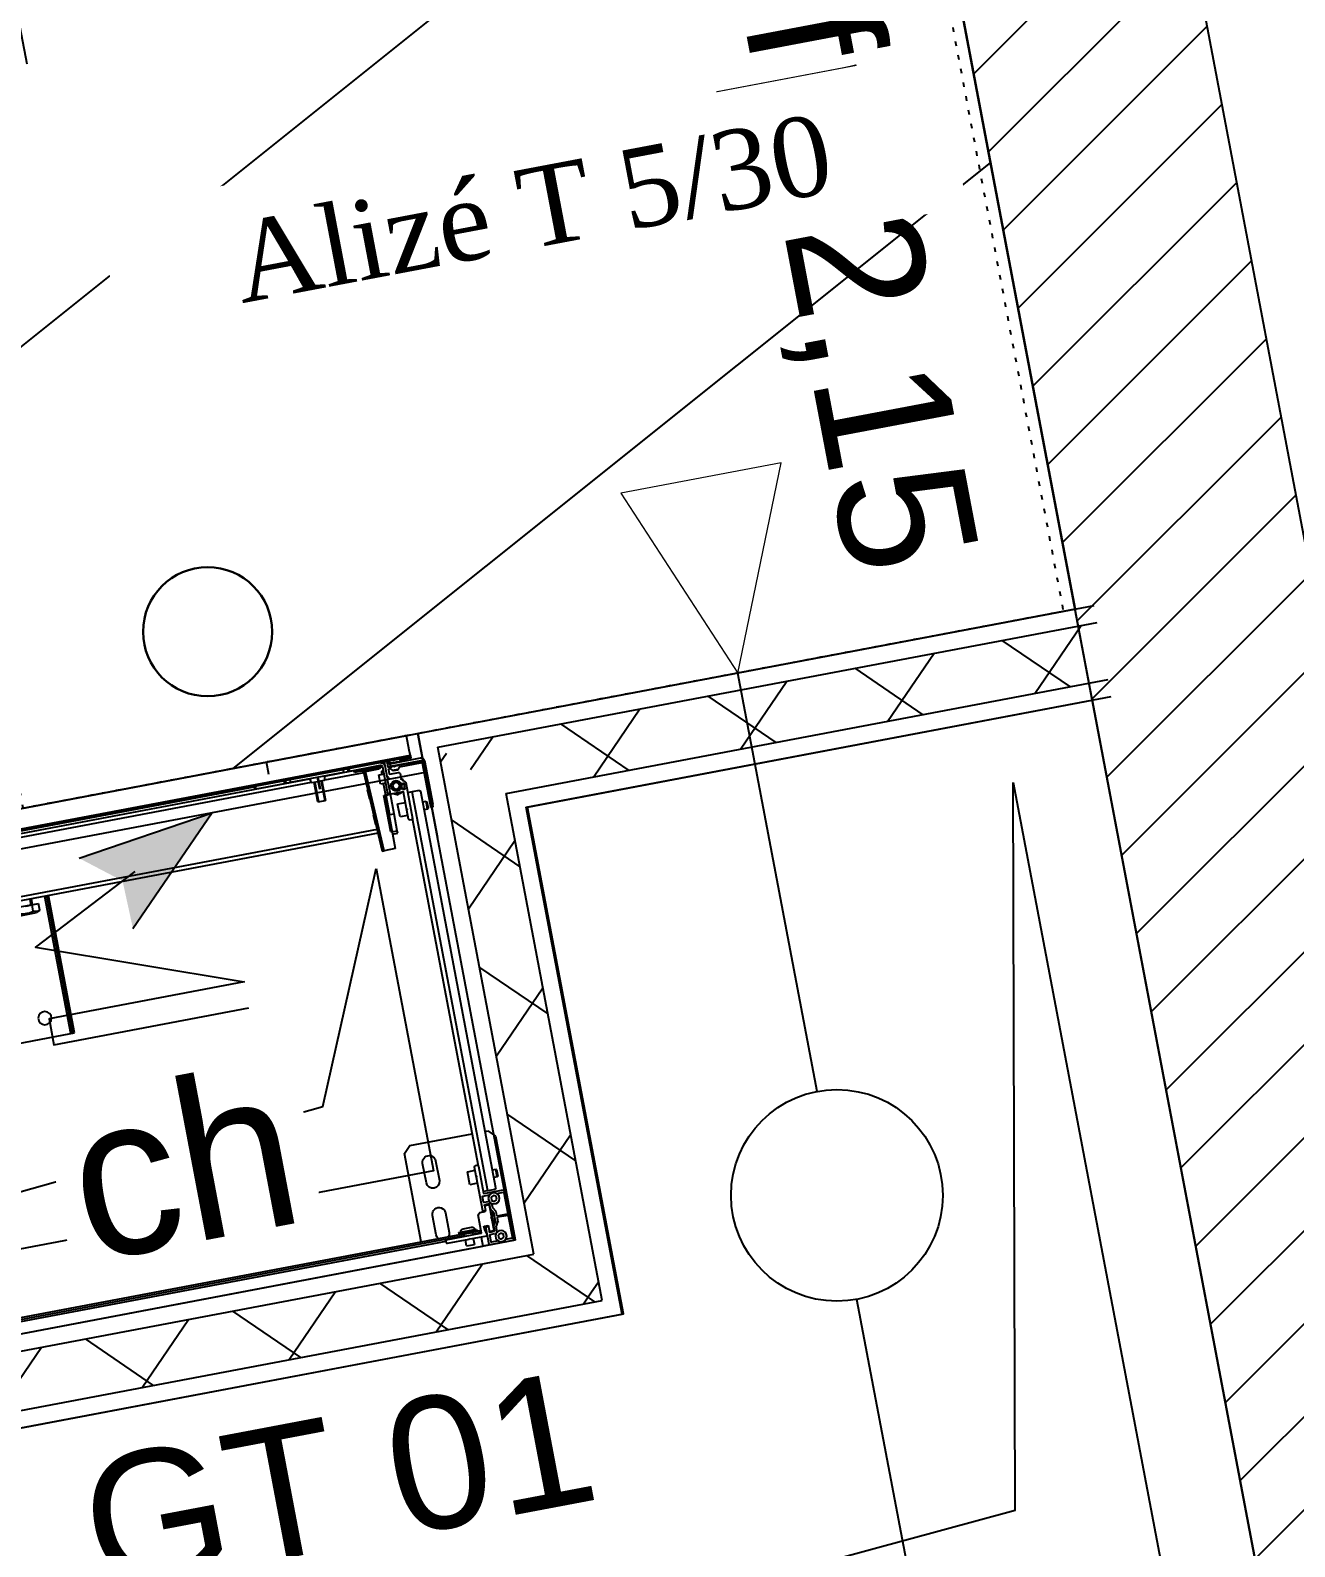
# Model space of a CAD drawing. Header units: centimetres. Extents: x 197412 to 267601, y -375791 to -305433.
# Drawn here: x 215239 to 216194, y -334559 to -333413 of the extents above; entities that cross this region are included whole.
import ezdxf

# ---------------------------------------------------------------- set-up
doc = ezdxf.new("R2010")
doc.units = ezdxf.units.CM
doc.linetypes.add('Style de ligne -5', pattern=[0.20828, 0.069425, -0.138855])
for name, color, linetype in [('3-BAT C-Niveau 0', 250, 'Continuous'), ('prlm-GT', 242, 'Continuous'), ('prlm-MOD', 64, 'Continuous'), ('prlm-VMC', 62, 'Continuous')]:
    doc.layers.add(name, color=color, linetype=linetype)
doc.layers.add('prlm-ELEC-CFO', color=1, linetype='Continuous', lineweight=25)
doc.styles.add('Geneva', font='arial.ttf')
doc.styles.add('Helvetica', font='arial.ttf')
doc.styles.add('prlm-elec-cfo', font='comic.ttf', dxfattribs={"height": 12})
doc.styles.add('prlm-vmc', font='pala.ttf', dxfattribs={"height": 14})

# ---------------------------------------------------------------- blocks, each defined once
blk = doc.blocks.new('xi.SPOT')
at = {"color": 0, "lineweight": 5}
blk.add_wipeout([(-4, 0), (-2.83, -2.83), (0, -4), (2.83, -2.83), (4, 0), (2.83, 2.83), (0, 4), (-2.83, 2.83)], dxfattribs=at).dxf.layer = 'prlm-ELEC-CFO'
at = {"layer": 'prlm-ELEC-CFO', "color": 0, "linetype": 'ByBlock', "lineweight": -2, "flags": 128}
for points in [[(0, 10.88), (0, 4)], [(-7.69, 7.69), (-2.83, 2.83)], [(7.69, 7.69), (2.83, 2.83)], [(-10.88, 0), (-4, 0)], [(4, 0), (10.88, 0)], [(-2.83, -2.83), (-7.69, -7.69)], [(2.83, -2.83), (7.69, -7.69)], [(0, -4), (0, -10.88)]]:
    blk.add_lwpolyline(points, dxfattribs=at)
at = {"layer": 'prlm-ELEC-CFO', "color": 0, "linetype": 'ByBlock', "lineweight": -2}
blk.add_circle((0, 0), 4, dxfattribs=at)
blk = doc.blocks.new('xi.CH')
at = {"layer": 'prlm-ELEC-CFO', "lineweight": 5}
blk.add_hatch(color=0, dxfattribs=at).paths.add_polyline_path([(-3, 6), (-0.1, 3.7), (0, 0), (7.5, 7.5)])
at = {"layer": 'prlm-ELEC-CFO', "color": 0}
for points in [[(-3, 6), (7.5, 7.5), (0, 0)], [(0.95, 4.23), (-7.5, 0), (7.5, -5.5), (-7.5, -5.5), (-7.5, -7.5), (7.5, -7.5)]]:
    blk.add_lwpolyline(points, dxfattribs=at)
blk = doc.blocks.new('MTI900_Alu_390')
at = {"layer": 'prlm-MOD', "color": 1, "linetype": 'Continuous'}
for p, q in [((-4.225, 0), (4.225, 0)), ((4.278, 0), (4.225, 0)), ((4.225, -0.07), (4.225, 0)), ((4.472, 0), (4.278, 0)), ((4.475, 0), (4.472, 0)), ((4.475, -0.003), (4.475, 0)), ((-4.105, -0.105), (4.105, -0.105)), ((-3.96, -0.09), (3.96, -0.09)), ((3.96, -0.073), (3.96, -0.097)), ((4.13, -0.07), (3.963, -0.07)), ((3.963, -0.1), (4.229, -0.1)), ((4.105, -0.025), (4.165, -0.025)), ((4.105, -0.025), (4.105, -0.07)), ((4.105, -0.1), (4.105, -0.115)), ((4.135, -0.075), (4.13, -0.07)), ((4.14, -0.07), (4.135, -0.075)), ((4.267, -0.07), (4.14, -0.07)), ((4.165, -0.07), (4.165, -0.025)), ((4.165, -0.115), (4.165, -0.1)), ((4.165, -0.105), (4.225, -0.105)), ((4.225, -0.105), (4.225, -0.1)), ((4.225, -0.105), (4.225, -0.12)), ((4.235, -0.1), (4.235, -0.24)), ((4.26, -0.12), (4.27, -0.09)), ((4.27, -0.09), (4.27, -0.073)), ((4.275, -0.003), (4.275, -0.137)), ((4.293, -0.021), (4.293, -0.074)), ((4.295, -0.137), (4.295, -0.098)), ((4.347, -0.018), (4.296, -0.018)), ((4.296, -0.077), (4.331, -0.077)), ((4.298, -0.095), (4.332, -0.095)), ((4.327, -0.1), (4.298, -0.1)), ((4.33, -0.195), (4.33, -0.103)), ((4.335, -0.098), (4.335, -0.134)), ((4.353, -0.086), (4.353, -0.129)), ((4.355, -0.038), (4.375, -0.027)), ((4.355, -0.062), (4.355, -0.038)), ((4.375, -0.073), (4.355, -0.062)), ((4.375, -0.027), (4.395, -0.038)), ((4.395, -0.062), (4.375, -0.073)), ((4.395, -0.038), (4.395, -0.062)), ((4.454, -0.018), (4.403, -0.018)), ((4.457, -0.191), (4.457, -0.021)), ((4.475, -0.387), (4.475, -0.003)), ((-4.1, -0.12), (4.1, -0.12)), ((3.775, -0.12), (3.775, -0.8)), ((3.895, -0.15), (3.895, -0.3)), ((3.995, -0.3), (3.995, -0.15)), ((4.067, -0.12), (4.067, -0.125)), ((4.067, -0.125), (4.203, -0.125)), ((4.067, -0.125), (4.067, -0.135)), ((4.067, -0.135), (4.203, -0.135)), ((4.105, -0.115), (4.095, -0.125)), ((4.103, -0.158), (4.168, -0.158)), ((4.165, -0.115), (4.105, -0.115)), ((4.175, -0.125), (4.165, -0.115)), ((4.17, -0.12), (4.225, -0.12)), ((4.203, -0.125), (4.203, -0.12)), ((4.203, -0.135), (4.203, -0.125)), ((4.26, -0.142), (4.26, -0.12)), ((4.292, -0.145), (4.263, -0.145)), ((4.278, -0.14), (4.292, -0.14)), ((4.295, -0.137), (4.295, -0.142)), ((4.33, -0.195), (4.325, -0.2)), ((4.325, -0.2), (4.33, -0.205)), ((4.338, -0.16), (4.33, -0.16)), ((4.33, -0.168), (4.342, -0.168)), ((4.33, -0.297), (4.33, -0.205)), ((4.336, -0.136), (4.354, -0.164)), ((4.338, -0.16), (4.338, -0.24)), ((4.355, -0.19), (4.338, -0.16)), ((4.338, -0.24), (4.355, -0.21)), ((4.354, -0.13), (4.372, -0.159)), ((4.355, -0.166), (4.355, -0.234)), ((4.373, -0.16), (4.373, -0.191)), ((4.373, -0.209), (4.373, -0.24)), ((4.454, -0.194), (4.376, -0.194)), ((4.376, -0.206), (4.454, -0.206)), ((4.457, -0.369), (4.457, -0.209)), ((4.235, -0.24), (4.25, -0.255)), ((4.25, -0.255), (4.292, -0.255)), ((4.275, -0.263), (4.275, -0.52)), ((4.292, -0.26), (4.278, -0.26)), ((4.293, -0.326), (4.293, -0.369)), ((4.295, -0.258), (4.295, -0.263)), ((4.295, -0.302), (4.295, -0.263)), ((4.328, -0.323), (4.296, -0.323)), ((4.298, -0.3), (4.327, -0.3)), ((4.332, -0.305), (4.298, -0.305)), ((4.33, -0.232), (4.342, -0.232)), ((4.33, -0.24), (4.338, -0.24)), ((4.354, -0.236), (4.335, -0.265)), ((4.335, -0.265), (4.335, -0.302)), ((4.353, -0.271), (4.353, -0.304)), ((4.373, -0.24), (4.354, -0.27)), ((4.355, -0.328), (4.375, -0.317)), ((4.355, -0.352), (4.355, -0.328)), ((4.375, -0.317), (4.395, -0.328)), ((4.395, -0.328), (4.395, -0.352)), ((4.296, -0.372), (4.347, -0.372)), ((4.305, -0.6), (4.305, -0.393)), ((4.34, -0.405), (4.305, -0.405)), ((4.308, -0.39), (4.472, -0.39)), ((4.34, -0.405), (4.34, -3.475)), ((4.395, -0.405), (4.34, -0.405)), ((4.375, -0.363), (4.355, -0.352)), ((4.395, -0.352), (4.375, -0.363)), ((4.405, -0.415), (4.395, -0.405)), ((4.403, -0.372), (4.454, -0.372)), ((4.405, -0.415), (4.405, -3.465)), ((4.475, -0.8), (4.475, -0.387)), ((3.895, -0.55), (3.895, -0.7)), ((3.995, -0.7), (3.995, -0.55)), ((4.215, -0.475), (4.215, -0.575)), ((4.275, -0.475), (4.215, -0.475)), ((4.275, -0.52), (4.278, -0.523)), ((4.275, -0.52), (4.275, -0.53)), ((4.278, -0.527), (4.275, -0.53)), ((4.275, -0.53), (4.275, -0.6)), ((4.43, -0.495), (4.405, -0.495)), ((4.405, -0.555), (4.43, -0.555)), ((4.43, -0.495), (4.43, -0.555)), ((4.435, -0.5), (4.43, -0.495)), ((4.43, -0.555), (4.435, -0.55)), ((4.435, -0.55), (4.435, -0.5)), ((4.215, -0.575), (4.275, -0.575)), ((4.285, -0.61), (4.295, -0.61)), ((4.305, -0.6), (4.305, -3.277)), ((3.775, -0.8), (3.825, -0.85)), ((4.425, -0.85), (4.475, -0.8)), ((3.825, -0.85), (4.305, -0.85)), ((4.405, -0.85), (4.425, -0.85)), ((1.05, -2.16), (1.465, -2.16)), ((1.465, -2.16), (1.48, -2.16)), ((1.465, -2.16), (1.465, -3.215)), ((1.48, -2.16), (1.48, -3.215)), ((1.48, -2.16), (1.495, -2.16)), ((1.495, -2.16), (1.495, -3.215)), ((4.007, -3.691), (4.035, -3.077)), ((4.05, -3.077), (4.022, -3.692)), ((4.035, -3.077), (4.05, -3.077)), ((4.135, -3.077), (4.05, -3.077)), ((4.136, -3.497), (4.135, -3.077)), ((1.225, -3.172), (1.395, -3.172)), ((1.24, -3.106), (1.38, -3.106)), ((1.31, -3.17), (1.359, -3.17)), ((1.351, -3.215), (1.351, -3.172)), ((1.359, -3.12), (1.359, -3.17)), ((1.359, -3.17), (1.384, -3.17)), ((1.36, -3.215), (1.36, -3.172)), ((1.408, -3.12), (1.38, -3.106)), ((1.384, -3.17), (1.408, -3.17)), ((1.395, -3.172), (1.395, -3.17)), ((1.408, -3.12), (1.408, -3.17)), ((4.125, -3.207), (4.125, -3.487)), ((4.125, -3.207), (4.175, -3.207)), ((4.135, -3.187), (4.175, -3.187)), ((4.175, -3.187), (4.175, -3.207)), ((4.175, -3.207), (4.175, -3.337)), ((4.029, -3.215), (-0.132, -3.215)), ((4.027, -3.245), (-0.132, -3.245)), ((4.017, -3.356), (4.021, -3.285)), ((4.026, -3.286), (4.021, -3.285)), ((4.215, -3.305), (4.215, -3.405)), ((4.275, -3.305), (4.215, -3.305)), ((4.275, -3.277), (4.275, -3.346)), ((4.295, -3.267), (4.285, -3.267)), ((4.305, -3.553), (4.305, -3.277)), ((4.017, -3.356), (4.022, -3.356)), ((4.14, -3.337), (4.175, -3.337)), ((4.14, -3.487), (4.14, -3.337)), ((4.175, -3.337), (4.175, -3.487)), ((4.215, -3.405), (4.275, -3.405)), ((4.275, -3.346), (4.275, -3.358)), ((4.275, -3.358), (4.275, -3.484)), ((4.276, -3.348), (4.278, -3.35)), ((4.278, -3.354), (4.276, -3.356)), ((4.43, -3.325), (4.405, -3.325)), ((4.405, -3.385), (4.43, -3.385)), ((4.43, -3.325), (4.43, -3.385)), ((4.435, -3.33), (4.43, -3.325)), ((4.43, -3.385), (4.435, -3.38)), ((4.435, -3.38), (4.435, -3.33)), ((4.455, -3.355), (4.455, -3.335)), ((4.455, -3.335), (4.475, -3.335)), ((4.455, -3.69), (4.455, -3.355)), ((4.475, -3.355), (4.455, -3.355)), ((4.475, -3.335), (4.475, -3.355)), ((4.475, -3.69), (4.475, -3.355)), ((3.625, -3.532), (3.685, -3.532)), ((3.625, -3.532), (3.625, -3.682)), ((3.631, -3.682), (3.631, -3.532)), ((3.679, -3.682), (3.679, -3.532)), ((3.685, -3.682), (3.685, -3.532)), ((4.008, -3.552), (4.012, -3.482)), ((4.008, -3.552), (4.013, -3.552)), ((4.017, -3.482), (4.012, -3.482)), ((4.125, -3.487), (4.14, -3.487)), ((4.14, -3.497), (4.136, -3.497)), ((4.14, -3.487), (4.155, -3.487)), ((4.14, -3.487), (4.14, -3.577)), ((4.155, -3.487), (4.175, -3.487)), ((4.155, -3.497), (4.155, -3.487)), ((4.155, -3.702), (4.155, -3.497)), ((4.175, -3.497), (4.155, -3.497)), ((4.175, -3.487), (4.175, -3.49)), ((4.175, -3.49), (4.175, -3.601)), ((4.272, -3.487), (4.178, -3.487)), ((4.195, -3.561), (4.195, -3.523)), ((4.22, -3.478), (4.23, -3.472)), ((4.23, -3.472), (4.24, -3.478)), ((4.268, -3.521), (4.266, -3.521)), ((4.271, -3.507), (4.271, -3.518)), ((4.273, -3.542), (4.276, -3.542)), ((4.287, -3.504), (4.274, -3.504)), ((4.279, -3.545), (4.279, -3.549)), ((4.282, -3.552), (4.287, -3.552)), ((4.285, -3.504), (4.29, -3.507)), ((4.29, -3.549), (4.29, -3.507)), ((4.34, -3.475), (4.305, -3.475)), ((4.395, -3.475), (4.34, -3.475)), ((4.395, -3.475), (4.405, -3.465)), ((3.655, -3.641), (3.655, -3.627)), ((3.66, -3.627), (3.655, -3.627)), ((3.655, -3.717), (3.655, -3.641)), ((3.66, -3.641), (3.655, -3.641)), ((3.66, -3.641), (3.66, -3.627)), ((3.66, -3.717), (3.66, -3.641)), ((4.115, -3.577), (4.115, -3.647)), ((4.155, -3.577), (4.115, -3.577)), ((4.115, -3.647), (4.155, -3.647)), ((4.14, -3.647), (4.14, -3.657)), ((4.175, -3.623), (4.175, -3.601)), ((4.175, -3.623), (4.175, -3.734)), ((4.176, -3.603), (4.183, -3.61)), ((4.183, -3.614), (4.176, -3.621)), ((4.195, -3.674), (4.195, -3.64)), ((4.198, -3.637), (4.266, -3.637)), ((4.222, -3.663), (4.213, -3.676)), ((4.227, -3.657), (4.225, -3.659)), ((4.265, -3.659), (4.225, -3.659)), ((4.225, -3.659), (4.225, -3.662)), ((4.265, -3.662), (4.225, -3.662)), ((4.263, -3.657), (4.227, -3.657)), ((4.229, -3.657), (4.229, -3.662)), ((4.261, -3.657), (4.261, -3.662)), ((4.265, -3.659), (4.263, -3.657)), ((4.265, -3.662), (4.265, -3.659)), ((4.277, -3.676), (4.268, -3.663)), ((4.276, -3.627), (4.276, -3.584)), ((4.277, -3.582), (4.304, -3.555)), ((4.291, -3.577), (4.281, -3.583)), ((4.291, -3.568), (4.291, -3.577)), ((-4.375, -3.737), (4.375, -3.737)), ((4.375, -3.747), (-4.375, -3.747)), ((-0.167, -3.735), (3.175, -3.735)), ((-0.16, -3.715), (3.598, -3.715)), ((3.604, -3.685), (-0.15, -3.685)), ((3.175, -3.717), (3.185, -3.717)), ((3.175, -3.737), (3.175, -3.717)), ((3.185, -3.717), (3.403, -3.717)), ((3.185, -3.717), (3.185, -3.737)), ((3.403, -3.737), (3.403, -3.717)), ((3.403, -3.717), (3.417, -3.717)), ((3.417, -3.717), (3.45, -3.717)), ((3.417, -3.717), (3.417, -3.737)), ((3.45, -3.717), (3.86, -3.717)), ((3.45, -3.717), (3.45, -3.737)), ((3.605, -3.682), (3.598, -3.717)), ((3.655, -3.682), (3.605, -3.682)), ((3.705, -3.682), (3.66, -3.682)), ((3.712, -3.717), (3.705, -3.682)), ((4.007, -3.685), (3.706, -3.685)), ((3.712, -3.715), (3.935, -3.715)), ((3.86, -3.717), (3.893, -3.717)), ((3.86, -3.717), (3.86, -3.737)), ((3.893, -3.717), (3.907, -3.717)), ((3.893, -3.737), (3.893, -3.717)), ((3.907, -3.717), (4.14, -3.717)), ((3.907, -3.717), (3.907, -3.737)), ((3.935, -3.717), (3.935, -3.712)), ((3.965, -3.712), (3.935, -3.712)), ((3.945, -3.702), (3.965, -3.702)), ((3.965, -3.702), (4.105, -3.702)), ((3.965, -3.712), (3.965, -3.702)), ((3.965, -3.712), (3.965, -3.717)), ((4.105, -3.712), (3.965, -3.712)), ((4.007, -3.692), (4.007, -3.691)), ((4.007, -3.691), (4.022, -3.692)), ((4.022, -3.692), (4.125, -3.692)), ((4.022, -3.692), (4.022, -3.692)), ((4.105, -3.702), (4.125, -3.702)), ((4.105, -3.712), (4.105, -3.702)), ((4.105, -3.717), (4.105, -3.712)), ((4.135, -3.712), (4.105, -3.712)), ((4.125, -3.692), (4.125, -3.702)), ((4.135, -3.712), (4.135, -3.717)), ((4.165, -3.726), (4.165, -3.737)), ((4.175, -3.734), (4.175, -3.737)), ((4.195, -3.722), (4.195, -3.693)), ((4.195, -3.695), (4.215, -3.695)), ((4.215, -3.715), (4.195, -3.715)), ((4.211, -3.677), (4.198, -3.677)), ((4.198, -3.69), (4.225, -3.69)), ((4.198, -3.725), (4.212, -3.725)), ((4.215, -3.695), (4.45, -3.695)), ((4.215, -3.695), (4.215, -3.715)), ((4.215, -3.715), (4.45, -3.715)), ((4.215, -3.72), (4.225, -3.72)), ((4.215, -3.722), (4.215, -3.72)), ((4.225, -3.716), (4.221, -3.72)), ((4.225, -3.69), (4.225, -3.695)), ((4.229, -3.716), (4.225, -3.716)), ((4.228, -3.692), (4.237, -3.692)), ((4.229, -3.69), (4.229, -3.695)), ((4.26, -3.715), (4.231, -3.715)), ((4.243, -3.732), (4.238, -3.737)), ((4.243, -3.687), (4.239, -3.691)), ((4.249, -3.734), (4.241, -3.734)), ((4.251, -3.691), (4.247, -3.687)), ((4.252, -3.737), (4.247, -3.732)), ((4.253, -3.692), (4.263, -3.692)), ((4.261, -3.69), (4.261, -3.695)), ((4.265, -3.716), (4.262, -3.716)), ((4.283, -3.69), (4.265, -3.69)), ((4.265, -3.695), (4.265, -3.69)), ((4.269, -3.72), (4.265, -3.716)), ((4.265, -3.72), (4.283, -3.72)), ((4.452, -3.677), (4.279, -3.677)), ((4.286, -3.692), (4.445, -3.692)), ((4.342, -3.715), (4.289, -3.715)), ((4.295, -3.734), (4.295, -3.73)), ((4.298, -3.727), (4.342, -3.727)), ((4.378, -3.727), (4.298, -3.727)), ((4.298, -3.727), (4.298, -3.737)), ((4.345, -3.724), (4.345, -3.718)), ((4.375, -3.737), (4.375, -3.747)), ((4.375, -3.747), (4.378, -3.747)), ((4.375, -3.792), (4.375, -3.747)), ((4.378, -3.747), (4.378, -3.727)), ((4.455, -3.682), (4.455, -3.68)), ((4.375, -3.902), (4.375, -3.792)), ((-4.375, -3.902), (4.375, -3.902))]:
    blk.add_line(p, q, dxfattribs=at)
at = {"layer": 'prlm-MOD', "color": 1, "ltscale": 50}
blk.add_lwpolyline([(3.3, -3.806), (3.3, -3.902)], dxfattribs=at)
at = {"layer": 'prlm-MOD', "color": 1, "linetype": 'Continuous'}
for centre, radius in [((4.375, -0.05), 0.0425), ((4.375, -0.34), 0.0425), ((1.295, -2.31), 0.05), ((4.23, -3.542), 0.035), ((4.23, -3.542), 0.03), ((4.23, -3.542), 0.025)]:
    blk.add_circle(centre, radius, dxfattribs=at)
for centre, radius, start, end in [((4.278, -0.003), 0.003, 90, 180), ((4.472, -0.003), 0.003, 0, 90), ((3.963, -0.073), 0.003, 90, 180), ((3.963, -0.097), 0.003, 180, 270), ((4.232, -0.1), 0.003, 0, 180), ((4.267, -0.073), 0.003, 0, 90), ((4.267, -0.09), 0.003, 341.5651, 0), ((4.296, -0.021), 0.003, 90, 180), ((4.296, -0.074), 0.003, 180, 270), ((4.298, -0.098), 0.003, 90, 180), ((4.298, -0.103), 0.003, 90, 180), ((4.327, -0.103), 0.003, 0, 90), ((4.331, -0.067), 0.01, 270, 326.3475), ((4.332, -0.098), 0.003, 0, 90), ((4.347, -0.021), 0.003, 84.5182, 90), ((4.403, -0.021), 0.003, 90, 95.4818), ((4.454, -0.021), 0.003, 0, 90), ((3.945, -0.15), 0.05, 143.1301, 180), ((3.945, -0.15), 0.05, 0, 36.8699), ((4.103, -0.133), 0.02, 185.7392, 187.1808), ((4.103, -0.138), 0.02, 171.3731, 270), ((4.168, -0.138), 0.02, 270, 8.6269), ((4.168, -0.133), 0.02, 352.8192, 354.2608), ((4.263, -0.12), 0.003, 161.5651, 180), ((4.263, -0.142), 0.003, 180, 270), ((4.278, -0.137), 0.003, 180, 270), ((4.292, -0.137), 0.003, 270, 0), ((4.292, -0.142), 0.003, 270, 0), ((4.338, -0.134), 0.003, 180, 213.6901), ((4.356, -0.129), 0.003, 180, 213.6901), ((4.352, -0.166), 0.003, 0, 33.6901), ((4.37, -0.16), 0.003, 0, 33.6901), ((4.376, -0.191), 0.003, 180, 270), ((4.376, -0.209), 0.003, 90, 180), ((4.454, -0.191), 0.003, 270, 0), ((4.454, -0.209), 0.003, 0, 90), ((3.945, -0.3), 0.05, 180, 0), ((4.278, -0.263), 0.003, 90, 180), ((4.292, -0.258), 0.003, 0, 90), ((4.292, -0.263), 0.003, 0, 90), ((4.296, -0.326), 0.003, 90, 180), ((4.298, -0.297), 0.003, 180, 270), ((4.298, -0.302), 0.003, 180, 270), ((4.327, -0.297), 0.003, 270, 0), ((4.328, -0.333), 0.01, 46.149, 90), ((4.332, -0.302), 0.003, 270, 0), ((4.356, -0.271), 0.003, 146.3099, 180), ((4.352, -0.234), 0.003, 326.3099, 0), ((4.296, -0.369), 0.003, 180, 270), ((4.308, -0.393), 0.003, 90, 180), ((4.347, -0.369), 0.003, 270, 275.4818), ((4.403, -0.369), 0.003, 264.5182, 270), ((4.454, -0.369), 0.003, 270, 0), ((4.472, -0.387), 0.003, 270, 0), ((3.945, -0.55), 0.05, 0, 180), ((4.276, -0.525), 0.003, 315, 45), ((4.285, -0.6), 0.01, 180, 270), ((4.295, -0.6), 0.01, 270, 0), ((3.945, -0.7), 0.05, 180, 0), ((1.384, -3.162), 0.0487, 59.7422, 120.2578), ((4.285, -3.277), 0.01, 90, 180), ((4.295, -3.277), 0.01, 0, 90), ((4.278, -3.346), 0.003, 180, 225), ((4.278, -3.358), 0.003, 135, 180), ((4.276, -3.352), 0.003, 315, 45), ((4.178, -3.49), 0.003, 90, 180), ((4.23, -3.542), 0.04, 33.9272, 355.9994), ((4.23, -3.542), 0.065, 57.7958, 122.2042), ((4.23, -3.542), 0.06, 66.4435, 113.5565), ((4.266, -3.518), 0.003, 213.9272, 270), ((4.23, -3.542), 0.04, 0, 33.9272), ((4.268, -3.518), 0.003, 270, 0), ((4.273, -3.545), 0.003, 90, 175.9994), ((4.23, -3.542), 0.04, 355.9994, 0), ((4.274, -3.507), 0.003, 90, 180), ((4.272, -3.484), 0.003, 270, 0), ((4.23, -3.542), 0.06, 0, 39.2965), ((4.276, -3.545), 0.003, 0, 90), ((4.282, -3.549), 0.003, 180, 270), ((4.23, -3.542), 0.065, 22.6199, 35.7758), ((4.287, -3.507), 0.003, 0, 90), ((4.287, -3.549), 0.003, 270, 0), ((4.23, -3.542), 0.06, 351.491, 0), ((4.302, -3.553), 0.003, 315, 0), ((4.16, -3.657), 0.02, 180, 230.1159), ((4.178, -3.601), 0.003, 180, 225), ((4.178, -3.623), 0.003, 135, 180), ((4.181, -3.612), 0.003, 315, 45), ((4.198, -3.64), 0.003, 90, 180), ((4.225, -3.665), 0.003, 90, 145.008), ((4.265, -3.665), 0.003, 34.992, 90), ((4.266, -3.627), 0.01, 270, 0), ((4.23, -3.542), 0.065, 315.0475, 333.838), ((4.279, -3.584), 0.003, 135, 180), ((3.945, -3.712), 0.01, 90, 180), ((3.997, -3.692), 0.01, 270, 357.3974), ((4.125, -3.712), 0.02, 347.588, 90), ((4.125, -3.712), 0.01, 0, 90), ((4.14, -3.702), 0.035, 270, 0), ((4.14, -3.702), 0.015, 270, 0), ((4.115, -3.71), 0.05, 37.0861, 50.1159), ((4.178, -3.734), 0.003, 180, 270), ((4.198, -3.674), 0.003, 180, 270), ((4.198, -3.693), 0.003, 90, 180), ((4.198, -3.722), 0.003, 180, 270), ((4.211, -3.674), 0.003, 270, 325.008), ((4.212, -3.722), 0.003, 270, 0), ((4.225, -3.693), 0.003, 19.4712, 90), ((4.215, -3.715), 0.01, 353.9388, 0), ((4.225, -3.717), 0.003, 270, 350.4059), ((4.231, -3.718), 0.003, 90, 170.4059), ((4.237, -3.689), 0.003, 270, 315), ((4.245, -3.689), 0.003, 45, 135), ((4.245, -3.734), 0.003, 45, 135), ((4.253, -3.689), 0.003, 225, 270), ((4.26, -3.718), 0.003, 9.5941, 90), ((4.265, -3.717), 0.003, 189.5941, 270), ((4.265, -3.693), 0.003, 90, 160.5288), ((4.275, -3.715), 0.01, 180, 186.0612), ((4.279, -3.674), 0.003, 214.992, 270), ((4.283, -3.693), 0.003, 19.4712, 90), ((4.283, -3.717), 0.003, 270, 350.4059), ((4.289, -3.718), 0.003, 90, 170.4059), ((4.292, -3.734), 0.003, 270, 0), ((4.298, -3.73), 0.003, 90, 180), ((4.342, -3.718), 0.003, 0, 90), ((4.342, -3.724), 0.003, 270, 0), ((4.445, -3.682), 0.01, 270, 0), ((4.45, -3.69), 0.025, 270, 0), ((4.45, -3.69), 0.005, 270, 0), ((4.452, -3.68), 0.003, 0, 90)]:
    blk.add_arc(centre, radius, start, end, dxfattribs=at)
for centre, major_axis, ratio, start_param, end_param in [((3.997, -3.692), (-0.025, 0), 0.4, 1.570796, 3.096169), ((4.022, -3.693), (-0.015, 0.0007), 0.045361, -1.568734, 0)]:
    blk.add_ellipse(centre, major_axis=major_axis, ratio=ratio, start_param=start_param, end_param=end_param, dxfattribs=at)
blk.add_open_spline([(1.261, -3.12), (1.269, -3.118), (1.277, -3.117), (1.294, -3.114), (1.302, -3.114), (1.314, -3.114), (1.318, -3.114), (1.326, -3.114), (1.331, -3.115), (1.343, -3.117), (1.351, -3.118), (1.359, -3.12)], degree=3, knots=[0, 0, 0, 0, 0.25, 0.25, 0.5, 0.5, 0.625, 0.625, 0.75, 0.75, 1, 1, 1, 1], dxfattribs=at)
blk = doc.blocks.new('xi.be')
at = {"layer": 'prlm-VMC', "color": 0, "linetype": 'ByBlock', "lineweight": 5, "flags": 128}
blk.add_lwpolyline([(-6.17, -15), (6.17, -15), (0, 0)], close=True, dxfattribs=at)
at = {"layer": 'prlm-VMC', "color": 0, "linetype": 'ByBlock', "lineweight": 5}
blk.add_solid([(0, -1), (5.17, -14), (-5.17, -14), (0, -1)], dxfattribs=at)

msp = doc.modelspace()

# ---------------------------------------------------------------- hatches: boundary and pattern name
at = {"linetype": 'Continuous'}
h = msp.add_hatch(dxfattribs=at)
h.set_pattern_fill('02_ISOLANT', color=256, scale=10, angle=10.7277, style=0, pattern_type=2)
h.set_pattern_definition([(55.727694, (82441.66, 127994.64), (-66.109646, 45.050135), []), (145.727694, (82441.66, 127994.64), (45.050135, 66.109646), [])])
h.paths.add_polyline_path([(215546.6, -333955), (215598.1, -333990.1), (216053, -333903.9), (216044.8, -333860.6)])
h = msp.add_hatch(dxfattribs=at)
h.set_pattern_fill('02_ISOLANT', color=256, scale=10, angle=100.7236, style=0, pattern_type=2)
h.set_pattern_definition([(145.723595, (82441.66, 127994.64), (-45.054865, -66.106423), []), (235.723595, (82441.66, 127994.64), (-66.106423, 45.054865), [])])
h.paths.add_polyline_path([(215619.2, -334338.2), (215670.6, -334373.2), (215598.1, -333990.1), (215546.6, -333955)])
h = msp.add_hatch(dxfattribs=at)
h.set_pattern_fill('02_ISOLANT', color=256, scale=10, angle=10.7236, style=0, pattern_type=2)
h.set_pattern_definition([(55.723595, (82441.66, 127994.64), (-66.106423, 45.054865), []), (145.723595, (82441.66, 127994.64), (45.054865, 66.106423), [])])
h.paths.add_polyline_path([(214690.7, -334514), (214742.2, -334549.1), (215670.6, -334373.2), (215619.2, -334338.2)])
at = {"layer": '3-BAT C-Niveau 0'}
h = msp.add_hatch(dxfattribs=at)
h.set_pattern_fill('BA 13', color=9, scale=10, style=0, pattern_type=2)
h.set_pattern_definition([(218.65981, (82441.66, 127994.64), (-199.24783, 287.75041), [])])
h.paths.add_polyline_path([(215502.9, -331077.5), (215773.2, -332505.6), (215721.9, -332515.3), (215731.2, -332564.4), (215782.7, -332554.7), (216028.1, -333850.6), (214652.9, -334111.1), (214407.6, -332815.1), (214797.8, -332741.2), (214788.5, -332692), (214349.5, -332775.2), (214766.3, -334977.1), (213664.2, -335185.7), (213655.2, -335138.3), (213655.2, -335138.4), (213627.3, -334991), (212969.3, -335115.6), (212771.7, -334072.1), (213429.7, -333947.5), (212976.8, -331555.2)])
h = msp.add_hatch(dxfattribs=at)
h.set_pattern_fill('MURS MACONNERIE-2', color=256, scale=10, style=0, pattern_type=2)
h.set_pattern_definition([(45, (82627.55, 127994.637), (-31.2347524, 39.0434405), [])])
h.paths.add_polyline_path([(216904.8, -338479.9), (217115.1, -338623.2), (215918.4, -332303.8), (215741.5, -332337.2)])

# ---------------------------------------------------------------- linework, layer by layer
at = {"linetype": 'Continuous'}
for p, q in [((215531.5, -333944.7), (216042.4, -333847.9)), ((215546.6, -333955), (216044.8, -333860.6)), ((215546.6, -333955), (216044.8, -333860.6)), ((215598.1, -333990.1), (216053, -333903.9)), ((215598.1, -333990.1), (216053, -333903.9)), ((215604, -334327.8), (215531.5, -333944.7)), ((215619.2, -334338.2), (215546.6, -333955)), ((215619.2, -334338.2), (215546.6, -333955)), ((215537, -333974.1), (215546.3, -334023.2)), ((215670.6, -334373.2), (215598.1, -333990.1)), ((215670.6, -334373.2), (215598.1, -333990.1)), ((214675.5, -334503.7), (215604, -334327.8)), ((214690.7, -334514), (215619.2, -334338.2)), ((214690.7, -334514), (215619.2, -334338.2)), ((214742.2, -334549.1), (215670.6, -334373.2)), ((214742.2, -334549.1), (215670.6, -334373.2))]:
    msp.add_line(p, q, dxfattribs=at)
at = {"linetype": 'Continuous', "lineweight": 25}
for p, q in [((215531.5, -333944.7), (216042.4, -333847.9)), ((215613.3, -334000.4), (216055.4, -333916.7)), ((215604, -334327.8), (215531.5, -333944.7)), ((215685.8, -334383.6), (215613.3, -334000.4)), ((214675.5, -334503.7), (215604, -334327.8)), ((214757.3, -334559.4), (215685.8, -334383.6))]:
    msp.add_line(p, q, dxfattribs=at)
at = {"linetype": 'Style de ligne -5', "ltscale": 50.8, "flags": 128}
msp.add_lwpolyline([(214991.3, -332723.8), (215777.3, -332575), (216019.2, -333852.3), (215233.2, -334001.1)], close=True, dxfattribs=at)
at = {"linetype": 'Continuous', "lineweight": 18, "flags": 128}
msp.add_lwpolyline([(216177.3, -334638.6), (214801.3, -334899.2), (214652.1, -334111.2), (216028.1, -333850.6)], close=True, dxfattribs=at)
at = {"linetype": 'Continuous', "flags": 128}
for points in [[(215531.4, -333944.6), (215537, -333974.1), (214657.7, -334140.6), (214652.1, -334111.2)], [(215981.2, -333981.6), (216098.8, -334602.6), (214860.8, -334837), (215982.9, -334531.7)], [(215499.9, -334046.6), (215543.2, -334275.2), (214762.1, -334423.2), (215459.6, -334226.5)]]:
    msp.add_lwpolyline(points, close=True, dxfattribs=at)
at = {"layer": '3-BAT C-Niveau 0'}
for p, q in [((217115.1, -338623.2), (215918.4, -332303.8)), ((217115.1, -338623.2), (215918.4, -332303.8)), ((216904.8, -338479.9), (215741.5, -332337.2)), ((216904.8, -338479.9), (215975.8, -333574.6))]:
    msp.add_line(p, q, dxfattribs=at)
at = {"layer": '3-BAT C-Niveau 0', "ltscale": 50.8, "flags": 128}
msp.add_lwpolyline([(215502.9, -331077.5), (215773.2, -332505.6), (215721.9, -332515.3), (215731.2, -332564.4), (215782.7, -332554.7), (216028.1, -333850.6), (214652.9, -334111.1), (214407.6, -332815.1), (214797.8, -332741.2), (214788.5, -332692), (214349.5, -332775.2), (214766.3, -334977.1), (213664.2, -335185.7), (213655.2, -335138.3), (213655.2, -335138.4), (213627.3, -334991), (212969.3, -335115.6), (212771.7, -334072.1), (213429.7, -333947.5), (212976.8, -331555.2)], close=True, dxfattribs=at)
at = {"layer": 'prlm-ELEC-CFO', "lineweight": 30}
msp.add_circle((215372.6, -333867.7), 48.8, dxfattribs=at)
at = {"layer": 'prlm-VMC'}
for points in [[(215833.2, -334215.2), (215773.3, -333898.9)], [(215863, -334372.4), (215935.6, -334755.6)]]:
    msp.add_lwpolyline(points, dxfattribs=at)
msp.add_circle((215848.1, -334293.8), 80, dxfattribs=at)

# ---------------------------------------------------------------- block references
at = {"layer": 'prlm-VMC', "xscale": 10, "yscale": 10, "zscale": 10, "rotation": 190.7236014113933}
msp.add_blockref('xi.be', (215773.3, -333898.9), dxfattribs=at)

# ---------------------------------------------------------------- texts
at = {"insert": (215903, -333525.5), "char_height": 100.87, "attachment_point": 2, "rotation": 280.7236, "line_spacing_factor": 0.834288, "style": 'Helvetica'}
msp.add_mtext('hsfp 2,15', dxfattribs=at)
at = {"layer": '3-BAT C-Niveau 0', "insert": (215271.3, -334496.8), "char_height": 100, "attachment_point": 1, "rotation": 10.7236, "line_spacing_factor": 0.25, "style": 'Geneva'}
msp.add_mtext('GT 01', dxfattribs=at)

# ---------------------------------------------------------------- next in the draw order: block references
at = {"layer": 'prlm-ELEC-CFO', "xscale": 10, "yscale": 10, "zscale": 10, "rotation": 10.72360141139323}
msp.add_blockref('xi.SPOT', (215215.8, -333331.5), dxfattribs=at)

# ---------------------------------------------------------------- next in the draw order: texts
at = {"layer": 'prlm-ELEC-CFO', "insert": (215354.1, -334270.7), "char_height": 120, "attachment_point": 5, "rotation": 10.7236, "line_spacing_factor": 0.8, "style": 'prlm-elec-cfo', "bg_fill": 3, "box_fill_scale": 1.1, "bg_fill_color": 256, "bg_fill_transparency": 0}
msp.add_mtext('ch', dxfattribs=at)

# ---------------------------------------------------------------- next in the draw order: linework, layer by layer
at = {"layer": 'prlm-GT', "ltscale": 50}
msp.add_lwpolyline([(215614.3, -334000.2), (216041.1, -333919.4), (216177.3, -334638.6), (214822.1, -334895.3), (214758.4, -334559.2), (215686.9, -334383.4)], close=True, dxfattribs=at)

# ---------------------------------------------------------------- next in the draw order: block references
at = {"layer": 'prlm-ELEC-CFO', "xscale": 10, "yscale": 10, "zscale": 10, "rotation": 10.72360141139323}
msp.add_blockref('xi.CH', (215316.2, -334092.3), dxfattribs=at)
at = {"layer": 'prlm-MOD', "xscale": -99.99999999999972, "yscale": 99.99999999999974, "zscale": 99.9999999999996, "rotation": 190.7237167511636}
msp.add_blockref('MTI900_Alu_390', (215165.4, -334410.9), dxfattribs=at)

# ---------------------------------------------------------------- next in the draw order: texts
at = {"layer": 'prlm-VMC', "ltscale": 25, "insert": (215617.9, -333547.8), "char_height": 60, "width": 586.147, "attachment_point": 5, "rotation": 10.7236, "line_spacing_factor": 0.8, "style": 'prlm-vmc', "bg_fill": 2}
msp.add_mtext('Alizé T 5/30', dxfattribs=at)

doc.saveas('drawing.dxf')
